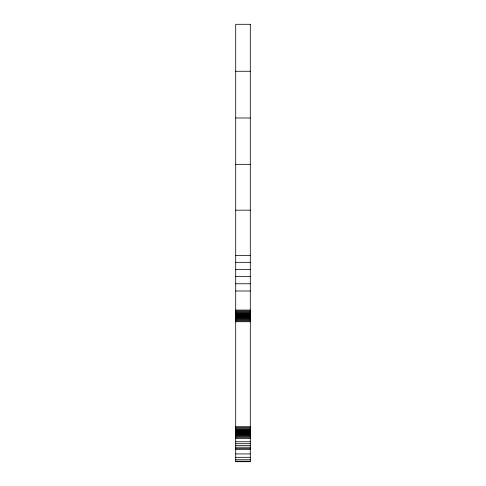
<?xml version="1.0" encoding="UTF-8"?>
<svg xmlns="http://www.w3.org/2000/svg" width="486" height="486" viewBox="0 0 486 486"><rect width="100%" height="100%" fill="white"/><g stroke="black" fill="none" stroke-linecap="round" stroke-linejoin="round"><path stroke-width="0.73" d="M235.71 71.266L250.29 71.266M235.71 117.989L250.29 117.989M235.71 164.335L250.29 164.335M235.71 210.171L250.29 210.171M235.71 255.363L250.29 255.363M235.71 262.325L250.29 262.325M235.71 269.396L250.29 269.396M235.71 276.552L250.29 276.552M235.71 283.763L250.29 283.763M235.71 290.999L250.29 290.999M235.71 310.068L250.29 310.068M235.71 310.979L250.29 310.979M235.71 311.872L250.29 311.872M235.71 312.717L250.29 312.717M235.71 313.494L250.29 313.494M235.71 314.193L250.29 314.193M235.71 314.788L250.29 314.788M235.71 315.262L250.29 315.262M235.71 315.614L250.29 315.614M235.71 315.687L250.29 315.687M235.71 315.827L250.29 315.827L235.71 315.9M235.71 315.973L250.29 315.973M235.71 316.186L250.29 316.186M235.71 316.538L250.29 316.538M235.71 317.012L250.29 317.012M235.71 317.607L250.29 317.607M235.71 318.306L250.29 318.306M235.71 319.083L250.29 319.083M235.71 319.928L250.29 319.928M235.71 320.821L250.29 320.821M235.71 321.732L250.29 321.732M235.71 426.708L250.29 426.708M235.71 427.619L250.29 427.619M235.71 428.512L250.29 428.512M235.71 429.357L250.29 429.357M235.71 430.134L250.29 430.134M235.71 430.833L250.29 430.833M235.71 431.428L250.29 431.428M235.71 431.902L250.29 431.902M235.71 432.254L250.29 432.254M235.71 432.467L250.29 432.467M235.71 432.54L250.29 432.54M235.71 432.613L250.29 432.613M235.71 432.826L250.29 432.826M235.71 433.178L250.29 433.178M235.71 433.652L250.29 433.652M235.71 434.247L250.29 434.247M235.71 434.946L250.29 434.946M235.71 435.723L250.29 435.723M235.71 436.568L250.29 436.568M235.71 437.461L250.29 437.461M235.71 438.372L250.29 438.372M235.71 441.738L250.29 441.738M235.71 443.694L250.29 443.694M235.71 445.547L250.29 445.547M235.71 447.211L250.29 447.211M235.71 448.596L250.29 448.596M235.71 449.635L250.29 449.635M235.71 453.93L250.29 453.93M235.71 457.308L250.29 457.308M235.71 459.744L250.29 459.744M235.71 461.208L250.29 461.208M250.29 24.3L235.71 24.3L235.71 461.7L250.29 461.7L250.29 24.3"/></g></svg>
